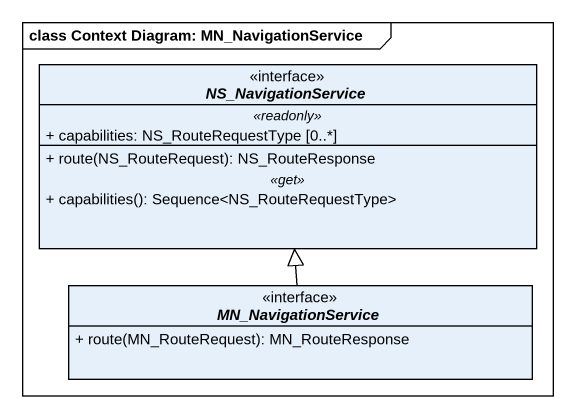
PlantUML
@startuml
mainframe class Context Diagram: MN_NavigationService
hide circle
hide empty members
skinparam classAttributeIconSize 0
interface NS_NavigationService <<interface>> {
  .. <<readonly>> ..
  + capabilities: NS_RouteRequestType [0..*]
  --
  + route(NS_RouteRequest): NS_RouteResponse
  .. <<get>> ..
  + capabilities(): Sequence<NS_RouteRequestType>
}
interface MN_NavigationService <<interface>> {
  + route(MN_RouteRequest): MN_RouteResponse
}
MN_NavigationService -up-|> NS_NavigationService
@enduml
